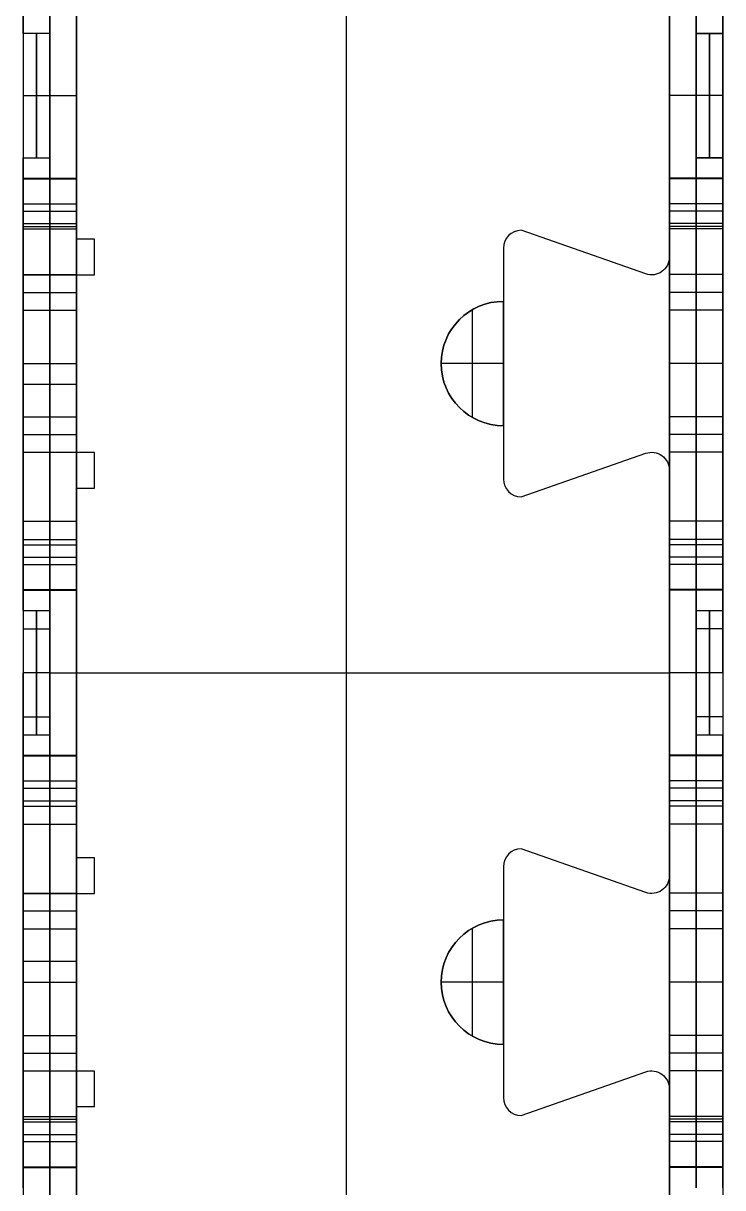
# Model space of a CAD drawing. Extents: x 3574 to 3842, y -44368 to -40231.
# Drawn here: x 3574.5 to 3810.5, y -41573.4 to -41180.2 of the extents above; entities that cross this region are included whole.
import ezdxf

# ---------------------------------------------------------------- set-up
doc = ezdxf.new("R2010")
doc.units = 0
doc.layers.add('ENDS', color=40, linetype='CONTINUOUS')

# ---------------------------------------------------------------- blocks, each defined once
blk = doc.blocks.new('SKYLARK200_END-XS-1')
at = {"layer": 'ENDS'}
for p, q in [((-159, 3267.9, 264), (-159, 2667.99, 264)), ((-159, 3267.9, 282), (-159, 2667.99, 282)), ((-50, 3268, 141), (-50, 2668, 141)), ((-32, 3268, 141), (-32, 2668, 141)), ((-250, 3114.39, 282), (-250, 3249.94, 282)), ((-250, 3114.39, 264), (-250, 3249.94, 264)), ((-250, 3114.39, 273), (-250, 3249.94, 273)), ((-50, 3249.96, 282), (-50, 3108.37, 282)), ((-50, 3249.96, 264), (-50, 3108.37, 264)), ((-50, 3249.96, 273), (-50, 3108.37, 273)), ((-250, 3212, 141), (-250, 2724, 141)), ((-268, 3201.9, 56), (-268, 3183.9, 56)), ((-268, 3183.9, 226), (-268, 3201.9, 226)), ((-259, 3123.9, 226), (-259, 3201.9, 226)), ((-259, 3201.9, 56), (-259, 3123.9, 56)), ((-250, 3123.9, 226), (-250, 3201.9, 226)), ((-250, 3201.9, 56), (-250, 3123.9, 56)), ((-50, 3123.9, 56), (-50, 3201.9, 56)), ((-50, 3201.9, 226), (-50, 3123.9, 226)), ((-41, 3201.9, 226), (-41, 3183.9, 226)), ((-41, 3183.9, 56), (-41, 3201.9, 56)), ((-32, 3201.9, 226), (-32, 3183.9, 226)), ((-32, 3183.9, 56), (-32, 3201.9, 56)), ((-268, 3191.02, 141), (-268, 2744.98, 141)), ((-259, 3183.9, 56), (-268, 3183.9, 56)), ((-259, 3183.9, 226), (-268, 3183.9, 226)), ((-259, 3141.9, 56), (-259, 3183.9, 56)), ((-259, 3183.9, 226), (-259, 3141.9, 226)), ((-250, 3182.17, 282), (-250, 3182.17, 264)), ((-41, 3183.9, 226), (-32, 3183.9, 226)), ((-41, 3141.9, 226), (-41, 3183.9, 226)), ((-32, 3183.9, 56), (-41, 3183.9, 56)), ((-41, 3183.9, 56), (-41, 3141.9, 56)), ((-259, 3144.71, 66.5), (-259, 3181.09, 66.5)), ((-259, 3144.71, 215.5), (-259, 3181.09, 215.5)), ((-50, 3179.16, 282), (-50, 3179.16, 264)), ((-41, 3144.71, 215.5), (-41, 3181.09, 215.5)), ((-41, 3181.09, 66.5), (-41, 3144.71, 66.5)), ((-268, 3162.9, 77), (-259, 3162.9, 77)), ((-268, 3162.9, 205), (-259, 3162.9, 205)), ((-259, 3162.9, 226), (-250, 3162.9, 226)), ((-259, 3162.9, 56), (-259, 3162.9, 77)), ((-259, 3162.9, 56), (-250, 3162.9, 56)), ((-259, 3162.9, 226), (-259, 3162.9, 205)), ((-41, 3162.9, 226), (-50, 3162.9, 226)), ((-41, 3162.9, 56), (-50, 3162.9, 56)), ((-32, 3162.9, 205), (-41, 3162.9, 205)), ((-41, 3162.9, 226), (-41, 3162.9, 205)), ((-32, 3162.9, 77), (-41, 3162.9, 77)), ((-41, 3162.9, 56), (-41, 3162.9, 77)), ((-268, 3123.9, 226), (-268, 3141.9, 226)), ((-268, 3141.9, 56), (-259, 3141.9, 56)), ((-268, 3141.9, 56), (-268, 3123.9, 56)), ((-268, 3141.9, 226), (-259, 3141.9, 226)), ((-32, 3141.9, 226), (-41, 3141.9, 226)), ((-41, 3141.9, 56), (-32, 3141.9, 56)), ((-41, 3141.9, 226), (-41, 3123.9, 226)), ((-41, 3123.9, 56), (-41, 3141.9, 56)), ((-32, 3123.9, 56), (-32, 3141.9, 56)), ((-32, 3141.9, 226), (-32, 3123.9, 226)), ((-268, 3135.05, 0), (-268, 2995.85, 0)), ((-268, 3135.05, 0), (-250, 3135.05, 0)), ((-268, 3102.45, 282), (-268, 3135.05, 282)), ((-268, 3135.05, 282), (-250, 3135.05, 282)), ((-268, 3134.99, 281.13), (-250, 3134.99, 281.13)), ((-268, 3134.99, 0.87), (-250, 3134.99, 0.87)), ((-268, 3134.8, 280.28), (-250, 3134.8, 280.28)), ((-268, 3134.8, 280.28), (-268, 3117.9, 232)), ((-268, 3117.9, 50), (-268, 3134.8, 1.72)), ((-268, 3134.8, 1.72), (-250, 3134.8, 1.72)), ((-259, 3135.05, 0), (-259, 2995.85, 0)), ((-259, 3102.45, 282), (-259, 3135.05, 282)), ((-259, 3134.8, 280.28), (-259, 3117.9, 232)), ((-259, 3117.9, 50), (-259, 3134.8, 1.72)), ((-250, 3135.05, 0), (-250, 2995.85, 0)), ((-250, 3102.45, 282), (-250, 3135.05, 282)), ((-250, 3134.8, 280.28), (-250, 3117.9, 232)), ((-250, 3117.9, 50), (-250, 3134.8, 1.72)), ((-32, 3135.05, 0), (-50, 3135.05, 0)), ((-50, 3102.45, 0), (-50, 3135.05, 0)), ((-32, 3135.05, 282), (-50, 3135.05, 282)), ((-50, 3135.05, 282), (-50, 3102.45, 282)), ((-32, 3134.99, 0.87), (-50, 3134.99, 0.87)), ((-32, 3134.99, 281.13), (-50, 3134.99, 281.13)), ((-32, 3134.8, 1.72), (-50, 3134.8, 1.72)), ((-50, 3134.8, 1.72), (-50, 3117.9, 50)), ((-32, 3134.8, 280.28), (-50, 3134.8, 280.28)), ((-50, 3117.9, 232), (-50, 3134.8, 280.28)), ((-41, 3102.45, 0), (-41, 3135.05, 0)), ((-41, 3135.05, 282), (-41, 3102.45, 282)), ((-41, 3134.8, 1.72), (-41, 3117.9, 50)), ((-41, 3117.9, 232), (-41, 3134.8, 280.28)), ((-32, 3102.45, 0), (-32, 3135.05, 0)), ((-32, 3135.05, 282), (-32, 3102.45, 282)), ((-32, 3134.8, 1.72), (-32, 3117.9, 50)), ((-32, 3117.9, 232), (-32, 3134.8, 280.28)), ((-268, 3126.35, 256.14), (-250, 3126.35, 256.14)), ((-268, 3126.35, 25.86), (-250, 3126.35, 25.86)), ((-32, 3126.35, 25.86), (-50, 3126.35, 25.86)), ((-32, 3126.35, 256.14), (-50, 3126.35, 256.14)), ((-268, 3123.9, 226), (-250, 3123.9, 226)), ((-268, 3123.9, 56), (-250, 3123.9, 56)), ((-32, 3123.9, 56), (-50, 3123.9, 56)), ((-32, 3123.9, 226), (-50, 3123.9, 226)), ((-268, 3119.66, 227.76), (-250, 3119.66, 227.76)), ((-268, 3119.66, 54.24), (-250, 3119.66, 54.24)), ((-268, 3118.75, 282), (-250, 3118.75, 282)), ((-32, 3119.66, 54.24), (-50, 3119.66, 54.24)), ((-32, 3119.66, 227.76), (-50, 3119.66, 227.76)), ((-32, 3118.75, 0), (-50, 3118.75, 0)), ((-32, 3118.75, 282), (-50, 3118.75, 282)), ((-268, 3117.9, 232), (-250, 3117.9, 232)), ((-268, 3117.9, 50), (-250, 3117.9, 50)), ((-244, 3114.39, 282), (-250, 3114.39, 282)), ((-250, 3114.39, 282), (-250, 3114.39, 264)), ((-244, 3114.39, 264), (-250, 3114.39, 264)), ((-244, 3114.39, 273), (-250, 3114.39, 273)), ((-247, 3114.39, 282), (-247, 3114.39, 264)), ((-244, 3102.39, 282), (-244, 3114.39, 282)), ((-244, 3114.39, 282), (-244, 3114.39, 264)), ((-244, 3102.39, 264), (-244, 3114.39, 264)), ((-244, 3102.39, 273), (-244, 3114.39, 273)), ((-104.24, 3115.65, 282), (-104.24, 3115.65, 264)), ((-57.98, 3102.7, 282), (-100, 3117.41, 282)), ((-100, 3117.41, 282), (-100, 3117.41, 264)), ((-57.98, 3102.7, 264), (-100, 3117.41, 264)), ((-57.98, 3102.7, 273), (-100, 3117.41, 273)), ((-32, 3117.9, 50), (-50, 3117.9, 50)), ((-32, 3117.9, 232), (-50, 3117.9, 232)), ((-106, 3111.41, 282), (-106, 3111.41, 264)), ((-106, 3111.41, 282), (-106, 3093.41, 282)), ((-106, 3111.41, 264), (-106, 3033.41, 264)), ((-106, 3111.41, 273), (-106, 3033.41, 273)), ((-244, 3108.39, 282), (-244, 3108.39, 264)), ((-78.99, 3110.06, 282), (-78.99, 3110.06, 264)), ((-50, 3108.37, 282), (-50, 3108.37, 264)), ((-57.98, 3102.7, 282), (-57.98, 3102.7, 264)), ((-52.53, 3103.47, 282), (-52.53, 3103.47, 264)), ((-268, 3090.45, 258), (-268, 3102.45, 258)), ((-268, 3102.45, 258), (-250, 3102.45, 258)), ((-268, 3102.45, 258), (-268, 3102.45, 282)), ((-268, 3102.45, 282), (-250, 3102.45, 282)), ((-268, 3102.45, 270), (-250, 3102.45, 270)), ((-268, 3042.39, 282), (-268, 3102.39, 282)), ((-268, 3102.39, 282), (-268, 3102.39, 264)), ((-268, 3042.39, 264), (-268, 3102.39, 264)), ((-268, 3102.39, 282), (-244, 3102.39, 282)), ((-268, 3102.39, 264), (-244, 3102.39, 264)), ((-268, 3042.39, 273), (-268, 3102.39, 273)), ((-268, 3102.39, 273), (-244, 3102.39, 273)), ((-259, 3090.45, 258), (-259, 3102.45, 258)), ((-259, 3102.45, 258), (-259, 3102.45, 282)), ((-256, 3102.39, 282), (-256, 3102.39, 264)), ((-250, 3090.45, 258), (-250, 3102.45, 258)), ((-250, 3102.45, 258), (-250, 3102.45, 282)), ((-244, 3102.39, 282), (-244, 3102.39, 264)), ((-32, 3102.45, 24), (-50, 3102.45, 24)), ((-50, 3090.45, 24), (-50, 3102.45, 24)), ((-32, 3102.45, 0), (-50, 3102.45, 0)), ((-50, 3102.45, 24), (-50, 3102.45, 0)), ((-32, 3102.45, 282), (-50, 3102.45, 282)), ((-32, 3102.45, 258), (-50, 3102.45, 258)), ((-50, 3102.45, 282), (-50, 3102.45, 258)), ((-50, 3102.45, 258), (-50, 3090.45, 258)), ((-32, 3102.45, 12), (-50, 3102.45, 12)), ((-32, 3102.45, 270), (-50, 3102.45, 270)), ((-41, 3090.45, 24), (-41, 3102.45, 24)), ((-41, 3102.45, 24), (-41, 3102.45, 0)), ((-41, 3102.45, 282), (-41, 3102.45, 258)), ((-41, 3102.45, 258), (-41, 3090.45, 258)), ((-32, 3090.45, 24), (-32, 3102.45, 24)), ((-32, 3102.45, 24), (-32, 3102.45, 0)), ((-32, 3102.45, 282), (-32, 3102.45, 258)), ((-32, 3102.45, 258), (-32, 3090.45, 258)), ((-268, 3096.45, 258), (-250, 3096.45, 258)), ((-32, 3096.45, 24), (-50, 3096.45, 24)), ((-32, 3096.45, 258), (-50, 3096.45, 258)), ((-106, 3093.41, 282), (-106, 3093.41, 273)), ((-106, 3051.41, 273), (-106, 3093.41, 273)), ((-268, 3054.45, 264), (-268, 3090.45, 264)), ((-268, 3090.45, 264), (-250, 3090.45, 264)), ((-268, 3090.45, 264), (-268, 3090.45, 258)), ((-268, 3090.45, 258), (-250, 3090.45, 258)), ((-268, 3090.45, 261), (-250, 3090.45, 261)), ((-259, 3054.45, 264), (-259, 3090.45, 264)), ((-259, 3090.45, 264), (-259, 3090.45, 258)), ((-250, 3054.45, 264), (-250, 3090.45, 264)), ((-250, 3090.45, 264), (-250, 3090.45, 258)), ((-116.5, 3090.6, 273), (-116.5, 3054.22, 273)), ((-32, 3090.45, 18), (-50, 3090.45, 18)), ((-50, 3054.45, 18), (-50, 3090.45, 18)), ((-32, 3090.45, 24), (-50, 3090.45, 24)), ((-50, 3090.45, 18), (-50, 3090.45, 24)), ((-32, 3090.45, 258), (-50, 3090.45, 258)), ((-32, 3090.45, 264), (-50, 3090.45, 264)), ((-50, 3090.45, 258), (-50, 3090.45, 264)), ((-50, 3090.45, 264), (-50, 3054.45, 264)), ((-32, 3090.45, 21), (-50, 3090.45, 21)), ((-32, 3090.45, 261), (-50, 3090.45, 261)), ((-41, 3054.45, 18), (-41, 3090.45, 18)), ((-41, 3090.45, 18), (-41, 3090.45, 24)), ((-41, 3090.45, 258), (-41, 3090.45, 264)), ((-41, 3090.45, 264), (-41, 3054.45, 264)), ((-32, 3054.45, 18), (-32, 3090.45, 18)), ((-32, 3090.45, 18), (-32, 3090.45, 24)), ((-32, 3090.45, 258), (-32, 3090.45, 264)), ((-32, 3090.45, 264), (-32, 3054.45, 264)), ((-268, 3072.45, 264), (-250, 3072.45, 264)), ((-268, 3072.39, 282), (-268, 3072.39, 264)), ((-127, 3072.41, 282), (-127, 3072.41, 273)), ((-106, 3072.41, 273), (-127, 3072.41, 273)), ((-106, 3072.41, 273), (-106, 3072.41, 264)), ((-32, 3072.45, 18), (-50, 3072.45, 18)), ((-32, 3072.45, 264), (-50, 3072.45, 264)), ((-268, 3065.45, 0), (-250, 3065.45, 0)), ((-268, 3042.45, 258), (-268, 3054.45, 258)), ((-268, 3054.45, 258), (-250, 3054.45, 258)), ((-268, 3054.45, 258), (-268, 3054.45, 264)), ((-268, 3054.45, 264), (-250, 3054.45, 264)), ((-268, 3054.45, 261), (-250, 3054.45, 261)), ((-259, 3042.45, 258), (-259, 3054.45, 258)), ((-259, 3054.45, 258), (-259, 3054.45, 264)), ((-250, 3042.45, 258), (-250, 3054.45, 258)), ((-250, 3054.45, 258), (-250, 3054.45, 264)), ((-32, 3054.45, 24), (-50, 3054.45, 24)), ((-50, 3042.45, 24), (-50, 3054.45, 24)), ((-32, 3054.45, 18), (-50, 3054.45, 18)), ((-50, 3054.45, 24), (-50, 3054.45, 18)), ((-32, 3054.45, 264), (-50, 3054.45, 264)), ((-32, 3054.45, 258), (-50, 3054.45, 258)), ((-50, 3054.45, 264), (-50, 3054.45, 258)), ((-50, 3054.45, 258), (-50, 3042.45, 258)), ((-32, 3054.45, 21), (-50, 3054.45, 21)), ((-32, 3054.45, 261), (-50, 3054.45, 261)), ((-41, 3042.45, 24), (-41, 3054.45, 24)), ((-41, 3054.45, 24), (-41, 3054.45, 18)), ((-41, 3054.45, 264), (-41, 3054.45, 258)), ((-41, 3054.45, 258), (-41, 3042.45, 258)), ((-32, 3042.45, 24), (-32, 3054.45, 24)), ((-32, 3054.45, 24), (-32, 3054.45, 18)), ((-32, 3054.45, 264), (-32, 3054.45, 258)), ((-32, 3054.45, 258), (-32, 3042.45, 258)), ((-268, 3048.45, 258), (-250, 3048.45, 258)), ((-106, 3051.41, 273), (-106, 3051.41, 282)), ((-106, 3051.41, 282), (-106, 3033.41, 282)), ((-32, 3048.45, 24), (-50, 3048.45, 24)), ((-32, 3048.45, 258), (-50, 3048.45, 258)), ((-268, 2995.85, 282), (-268, 3042.45, 282)), ((-268, 3042.45, 282), (-250, 3042.45, 282)), ((-268, 3042.45, 282), (-268, 3042.45, 258)), ((-268, 3042.45, 258), (-250, 3042.45, 258)), ((-268, 3042.45, 270), (-250, 3042.45, 270)), ((-244, 3042.39, 282), (-268, 3042.39, 282)), ((-268, 3042.39, 282), (-268, 3042.39, 264)), ((-244, 3042.39, 264), (-268, 3042.39, 264)), ((-244, 3042.39, 273), (-268, 3042.39, 273)), ((-259, 2995.85, 282), (-259, 3042.45, 282)), ((-259, 3042.45, 282), (-259, 3042.45, 258)), ((-256, 3042.39, 282), (-256, 3042.39, 264)), ((-250, 2995.85, 282), (-250, 3042.45, 282)), ((-250, 3042.45, 282), (-250, 3042.45, 258)), ((-244, 3030.39, 282), (-244, 3042.39, 282)), ((-244, 3042.39, 282), (-244, 3042.39, 264)), ((-244, 3030.39, 264), (-244, 3042.39, 264)), ((-244, 3030.39, 273), (-244, 3042.39, 273)), ((-100, 3027.41, 282), (-57.98, 3042.11, 282)), ((-100, 3027.41, 264), (-57.98, 3042.11, 264)), ((-100, 3027.41, 273), (-57.98, 3042.11, 273)), ((-57.98, 3042.11, 282), (-57.98, 3042.11, 264)), ((-52.53, 3041.35, 282), (-52.53, 3041.35, 264)), ((-32, 3042.45, 0), (-50, 3042.45, 0)), ((-50, 2995.85, 0), (-50, 3042.45, 0)), ((-32, 3042.45, 24), (-50, 3042.45, 24)), ((-50, 3042.45, 0), (-50, 3042.45, 24)), ((-32, 3042.45, 258), (-50, 3042.45, 258)), ((-32, 3042.45, 282), (-50, 3042.45, 282)), ((-50, 3042.45, 258), (-50, 3042.45, 282)), ((-50, 3042.45, 282), (-50, 2995.85, 282)), ((-32, 3042.45, 12), (-50, 3042.45, 12)), ((-32, 3042.45, 270), (-50, 3042.45, 270)), ((-41, 2995.85, 0), (-41, 3042.45, 0)), ((-41, 3042.45, 0), (-41, 3042.45, 24)), ((-41, 3042.45, 258), (-41, 3042.45, 282)), ((-41, 3042.45, 282), (-41, 2995.85, 282)), ((-32, 2995.85, 0), (-32, 3042.45, 0)), ((-32, 3042.45, 0), (-32, 3042.45, 24)), ((-32, 3042.45, 258), (-32, 3042.45, 282)), ((-32, 3042.45, 282), (-32, 2995.85, 282)), ((-244, 3036.39, 282), (-244, 3036.39, 264)), ((-50, 3036.45, 282), (-50, 3036.45, 264)), ((-50, 3036.45, 282), (-50, 2899.46, 282)), ((-50, 3036.45, 264), (-50, 2899.46, 264)), ((-50, 3036.45, 273), (-50, 2899.46, 273)), ((-106, 3033.41, 282), (-106, 3033.41, 264)), ((-78.99, 3034.76, 282), (-78.99, 3034.76, 264)), ((-250, 2905.49, 282), (-250, 3030.39, 282)), ((-250, 3030.39, 282), (-250, 3030.39, 264)), ((-250, 2905.49, 264), (-250, 3030.39, 264)), ((-250, 3030.39, 282), (-244, 3030.39, 282)), ((-250, 3030.39, 264), (-244, 3030.39, 264)), ((-250, 2905.49, 273), (-250, 3030.39, 273)), ((-250, 3030.39, 273), (-244, 3030.39, 273)), ((-247, 3030.39, 282), (-247, 3030.39, 264)), ((-244, 3030.39, 282), (-244, 3030.39, 264)), ((-104.24, 3029.17, 282), (-104.24, 3029.17, 264)), ((-100, 3027.41, 282), (-100, 3027.41, 264)), ((-268, 3019.15, 282), (-250, 3019.15, 282)), ((-32, 3019.15, 0), (-50, 3019.15, 0)), ((-32, 3019.15, 282), (-50, 3019.15, 282)), ((-268, 2996.1, 1.72), (-268, 3013, 50)), ((-268, 3013, 50), (-250, 3013, 50)), ((-268, 3013, 232), (-250, 3013, 232)), ((-268, 3013, 232), (-268, 2996.1, 280.28)), ((-259, 2996.1, 1.72), (-259, 3013, 50)), ((-259, 3013, 232), (-259, 2996.1, 280.28)), ((-250, 2996.1, 1.72), (-250, 3013, 50)), ((-250, 3013, 232), (-250, 2996.1, 280.28)), ((-32, 3013, 232), (-50, 3013, 232)), ((-50, 2996.1, 280.28), (-50, 3013, 232)), ((-32, 3013, 50), (-50, 3013, 50)), ((-50, 3013, 50), (-50, 2996.1, 1.72)), ((-41, 2996.1, 280.28), (-41, 3013, 232)), ((-41, 3013, 50), (-41, 2996.1, 1.72)), ((-32, 2996.1, 280.28), (-32, 3013, 232)), ((-32, 3013, 50), (-32, 2996.1, 1.72)), ((-268, 3011.24, 54.24), (-250, 3011.24, 54.24)), ((-268, 3011.24, 227.76), (-250, 3011.24, 227.76)), ((-32, 3011.24, 227.76), (-50, 3011.24, 227.76)), ((-32, 3011.24, 54.24), (-50, 3011.24, 54.24)), ((-268, 3007, 56), (-250, 3007, 56)), ((-268, 3007, 56), (-268, 2989, 56)), ((-268, 3007, 226), (-250, 3007, 226)), ((-268, 2989, 226), (-268, 3007, 226)), ((-268, 3004.55, 25.86), (-250, 3004.55, 25.86)), ((-268, 3004.55, 256.14), (-250, 3004.55, 256.14)), ((-259, 2929, 56), (-259, 3007, 56)), ((-259, 3007, 226), (-259, 2929, 226)), ((-250, 2929, 56), (-250, 3007, 56)), ((-250, 3007, 226), (-250, 2929, 226)), ((-32, 3007, 226), (-50, 3007, 226)), ((-32, 3007, 56), (-50, 3007, 56)), ((-50, 3007, 56), (-50, 2929, 56)), ((-50, 2929, 226), (-50, 3007, 226)), ((-32, 3004.55, 256.14), (-50, 3004.55, 256.14)), ((-32, 3004.55, 25.86), (-50, 3004.55, 25.86)), ((-41, 3007, 56), (-41, 2989, 56)), ((-41, 2989, 226), (-41, 3007, 226)), ((-32, 3007, 226), (-32, 2989, 226)), ((-32, 2989, 56), (-32, 3007, 56)), ((-268, 2996.1, 1.72), (-250, 2996.1, 1.72)), ((-268, 2996.1, 280.28), (-250, 2996.1, 280.28)), ((-268, 2995.91, 0.87), (-250, 2995.91, 0.87)), ((-268, 2995.91, 281.13), (-250, 2995.91, 281.13)), ((-268, 2995.85, 0), (-250, 2995.85, 0)), ((-268, 2995.85, 282), (-250, 2995.85, 282)), ((-32, 2996.1, 1.72), (-50, 2996.1, 1.72)), ((-32, 2996.1, 280.28), (-50, 2996.1, 280.28)), ((-32, 2995.91, 0.87), (-50, 2995.91, 0.87)), ((-32, 2995.91, 281.13), (-50, 2995.91, 281.13)), ((-32, 2995.85, 0), (-50, 2995.85, 0)), ((-32, 2995.85, 282), (-50, 2995.85, 282)), ((-268, 2989, 56), (-259, 2989, 56)), ((-268, 2989, 226), (-259, 2989, 226)), ((-259, 2947, 56), (-259, 2989, 56)), ((-259, 2989, 226), (-259, 2947, 226)), ((-41, 2989, 56), (-32, 2989, 56)), ((-41, 2989, 226), (-32, 2989, 226)), ((-41, 2989, 56), (-41, 2947, 56)), ((-41, 2989, 226), (-41, 2947, 226)), ((-259, 2949.81, 66.5), (-259, 2986.19, 66.5)), ((-259, 2949.81, 215.5), (-259, 2986.19, 215.5)), ((-41, 2986.19, 66.5), (-41, 2949.81, 66.5)), ((-41, 2986.19, 215.5), (-41, 2949.81, 215.5)), ((-268, 2982.85, 70.85), (-259, 2982.85, 70.85)), ((-268, 2982.85, 211.15), (-259, 2982.85, 211.15)), ((-32, 2982.85, 70.85), (-41, 2982.85, 70.85)), ((-32, 2982.85, 211.15), (-41, 2982.85, 211.15)), ((-259, 2968, 77), (-268, 2968, 77)), ((-259, 2968, 205), (-268, 2968, 205)), ((-268, 2968, 77), (-268, 2968, 205)), ((-259, 2968, 56), (-250, 2968, 56)), ((-259, 2968, 56), (-259, 2968, 77)), ((-259, 2968, 226), (-259, 2968, 205)), ((-259, 2968, 226), (-250, 2968, 226)), ((-250, 2968, 56), (-250, 2968, 226)), ((-250, 2967.94, 282), (-250, 2967.94, 264)), ((-250, 2967.94, 264), (-50, 2967.94, 264)), ((-250, 2967.94, 282), (-50, 2967.94, 282)), ((-50, 2968, 226), (-50, 2968, 56)), ((-41, 2968, 56), (-50, 2968, 56)), ((-41, 2968, 226), (-50, 2968, 226)), ((-50, 2967.96, 282), (-50, 2967.96, 264)), ((-32, 2968, 77), (-41, 2968, 77)), ((-32, 2968, 205), (-41, 2968, 205)), ((-41, 2968, 77), (-41, 2968, 56)), ((-41, 2968, 205), (-41, 2968, 226)), ((-32, 2968, 205), (-32, 2968, 77)), ((-268, 2953.15, 70.85), (-259, 2953.15, 70.85)), ((-268, 2953.15, 211.15), (-259, 2953.15, 211.15)), ((-32, 2953.15, 70.85), (-41, 2953.15, 70.85)), ((-32, 2953.15, 211.15), (-41, 2953.15, 211.15)), ((-268, 2929, 56), (-268, 2947, 56)), ((-268, 2947, 56), (-259, 2947, 56)), ((-268, 2947, 226), (-259, 2947, 226)), ((-268, 2947, 226), (-268, 2929, 226)), ((-41, 2947, 56), (-32, 2947, 56)), ((-41, 2947, 226), (-32, 2947, 226)), ((-41, 2947, 56), (-41, 2929, 56)), ((-41, 2929, 226), (-41, 2947, 226)), ((-32, 2929, 226), (-32, 2947, 226)), ((-32, 2947, 56), (-32, 2929, 56)), ((-268, 2800.95, 0), (-268, 2940.15, 0)), ((-268, 2940.15, 0), (-250, 2940.15, 0)), ((-268, 2940.15, 282), (-250, 2940.15, 282)), ((-268, 2940.15, 282), (-268, 2893.55, 282)), ((-268, 2940.09, 0.87), (-250, 2940.09, 0.87)), ((-268, 2940.09, 281.13), (-250, 2940.09, 281.13)), ((-268, 2939.9, 1.72), (-250, 2939.9, 1.72)), ((-268, 2939.9, 1.72), (-268, 2923, 50)), ((-268, 2923, 232), (-268, 2939.9, 280.28)), ((-268, 2939.9, 280.28), (-250, 2939.9, 280.28)), ((-259, 2800.95, 0), (-259, 2940.15, 0)), ((-259, 2940.15, 282), (-259, 2893.55, 282)), ((-259, 2939.9, 1.72), (-259, 2923, 50)), ((-259, 2923, 232), (-259, 2939.9, 280.28)), ((-250, 2800.95, 0), (-250, 2940.15, 0)), ((-250, 2940.15, 282), (-250, 2893.55, 282)), ((-250, 2939.9, 1.72), (-250, 2923, 50)), ((-250, 2923, 232), (-250, 2939.9, 280.28)), ((-32, 2940.15, 0), (-50, 2940.15, 0)), ((-50, 2940.15, 0), (-50, 2893.55, 0)), ((-32, 2940.15, 282), (-50, 2940.15, 282)), ((-50, 2893.55, 282), (-50, 2940.15, 282)), ((-32, 2940.09, 0.87), (-50, 2940.09, 0.87)), ((-32, 2940.09, 281.13), (-50, 2940.09, 281.13)), ((-32, 2939.9, 1.72), (-50, 2939.9, 1.72)), ((-32, 2939.9, 280.28), (-50, 2939.9, 280.28)), ((-50, 2939.9, 280.28), (-50, 2923, 232)), ((-50, 2923, 50), (-50, 2939.9, 1.72)), ((-41, 2940.15, 0), (-41, 2893.55, 0)), ((-41, 2893.55, 282), (-41, 2940.15, 282)), ((-41, 2939.9, 280.28), (-41, 2923, 232)), ((-41, 2923, 50), (-41, 2939.9, 1.72)), ((-32, 2940.15, 0), (-32, 2893.55, 0)), ((-32, 2893.55, 282), (-32, 2940.15, 282)), ((-32, 2939.9, 280.28), (-32, 2923, 232)), ((-32, 2923, 50), (-32, 2939.9, 1.72)), ((-268, 2931.45, 25.86), (-250, 2931.45, 25.86)), ((-268, 2931.45, 256.14), (-250, 2931.45, 256.14)), ((-32, 2931.45, 256.14), (-50, 2931.45, 256.14)), ((-32, 2931.45, 25.86), (-50, 2931.45, 25.86)), ((-268, 2929, 56), (-250, 2929, 56)), ((-268, 2929, 226), (-250, 2929, 226)), ((-32, 2929, 226), (-50, 2929, 226)), ((-32, 2929, 56), (-50, 2929, 56)), ((-268, 2924.76, 54.24), (-250, 2924.76, 54.24)), ((-268, 2924.76, 227.76), (-250, 2924.76, 227.76)), ((-268, 2923, 50), (-250, 2923, 50)), ((-268, 2923, 232), (-250, 2923, 232)), ((-32, 2924.76, 227.76), (-50, 2924.76, 227.76)), ((-32, 2924.76, 54.24), (-50, 2924.76, 54.24)), ((-32, 2923, 232), (-50, 2923, 232)), ((-32, 2923, 50), (-50, 2923, 50)), ((-268, 2916.85, 282), (-250, 2916.85, 282)), ((-32, 2916.85, 0), (-50, 2916.85, 0)), ((-32, 2916.85, 282), (-50, 2916.85, 282)), ((-104.24, 2906.75, 282), (-104.24, 2906.75, 264)), ((-57.98, 2893.8, 282), (-100, 2908.51, 282)), ((-100, 2908.51, 282), (-100, 2908.51, 264)), ((-57.98, 2893.8, 264), (-100, 2908.51, 264)), ((-57.98, 2893.8, 273), (-100, 2908.51, 273)), ((-244, 2905.49, 282), (-250, 2905.49, 282)), ((-250, 2905.49, 282), (-250, 2905.49, 264)), ((-244, 2905.49, 264), (-250, 2905.49, 264)), ((-244, 2905.49, 273), (-250, 2905.49, 273)), ((-247, 2905.49, 282), (-247, 2905.49, 264)), ((-244, 2893.49, 282), (-244, 2905.49, 282)), ((-244, 2905.49, 282), (-244, 2905.49, 264)), ((-244, 2893.49, 264), (-244, 2905.49, 264)), ((-244, 2893.49, 273), (-244, 2905.49, 273)), ((-106, 2902.51, 282), (-106, 2902.51, 264)), ((-106, 2902.51, 282), (-106, 2884.51, 282)), ((-106, 2902.51, 264), (-106, 2824.51, 264)), ((-106, 2902.51, 273), (-106, 2824.51, 273)), ((-244, 2899.49, 282), (-244, 2899.49, 264)), ((-78.99, 2901.15, 282), (-78.99, 2901.15, 264)), ((-50, 2899.46, 282), (-50, 2899.46, 264)), ((-52.53, 2894.57, 282), (-52.53, 2894.57, 264)), ((-268, 2893.55, 282), (-250, 2893.55, 282)), ((-268, 2893.55, 282), (-268, 2893.55, 258)), ((-268, 2893.55, 258), (-250, 2893.55, 258)), ((-268, 2893.55, 258), (-268, 2881.55, 258)), ((-268, 2893.55, 270), (-250, 2893.55, 270)), ((-268, 2833.49, 282), (-268, 2893.49, 282)), ((-268, 2893.49, 282), (-268, 2893.49, 264)), ((-268, 2833.49, 264), (-268, 2893.49, 264)), ((-268, 2893.49, 282), (-244, 2893.49, 282)), ((-268, 2893.49, 264), (-244, 2893.49, 264)), ((-268, 2833.49, 273), (-268, 2893.49, 273)), ((-268, 2893.49, 273), (-244, 2893.49, 273)), ((-259, 2893.55, 282), (-259, 2893.55, 258)), ((-259, 2893.55, 258), (-259, 2881.55, 258)), ((-256, 2893.49, 282), (-256, 2893.49, 264)), ((-250, 2893.55, 282), (-250, 2893.55, 258)), ((-250, 2893.55, 258), (-250, 2881.55, 258)), ((-244, 2893.49, 282), (-244, 2893.49, 264)), ((-57.98, 2893.8, 282), (-57.98, 2893.8, 264)), ((-32, 2893.55, 0), (-50, 2893.55, 0)), ((-32, 2893.55, 24), (-50, 2893.55, 24)), ((-50, 2893.55, 0), (-50, 2893.55, 24)), ((-50, 2893.55, 24), (-50, 2881.55, 24)), ((-32, 2893.55, 258), (-50, 2893.55, 258)), ((-50, 2881.55, 258), (-50, 2893.55, 258)), ((-32, 2893.55, 282), (-50, 2893.55, 282)), ((-50, 2893.55, 258), (-50, 2893.55, 282)), ((-32, 2893.55, 12), (-50, 2893.55, 12)), ((-32, 2893.55, 270), (-50, 2893.55, 270)), ((-41, 2893.55, 0), (-41, 2893.55, 24)), ((-41, 2893.55, 24), (-41, 2881.55, 24)), ((-41, 2881.55, 258), (-41, 2893.55, 258)), ((-41, 2893.55, 258), (-41, 2893.55, 282)), ((-32, 2893.55, 0), (-32, 2893.55, 24)), ((-32, 2893.55, 24), (-32, 2881.55, 24)), ((-32, 2881.55, 258), (-32, 2893.55, 258)), ((-32, 2893.55, 258), (-32, 2893.55, 282)), ((-268, 2887.55, 258), (-250, 2887.55, 258)), ((-32, 2887.55, 24), (-50, 2887.55, 24)), ((-32, 2887.55, 258), (-50, 2887.55, 258)), ((-106, 2884.51, 282), (-106, 2884.51, 273)), ((-106, 2842.51, 273), (-106, 2884.51, 273)), ((-268, 2881.55, 258), (-250, 2881.55, 258)), ((-268, 2881.55, 258), (-268, 2881.55, 264)), ((-268, 2881.55, 264), (-250, 2881.55, 264)), ((-268, 2881.55, 264), (-268, 2845.55, 264)), ((-268, 2881.55, 261), (-250, 2881.55, 261)), ((-259, 2881.55, 258), (-259, 2881.55, 264)), ((-259, 2881.55, 264), (-259, 2845.55, 264)), ((-250, 2881.55, 258), (-250, 2881.55, 264)), ((-250, 2881.55, 264), (-250, 2845.55, 264)), ((-116.5, 2881.69, 273), (-116.5, 2845.32, 273)), ((-32, 2881.55, 24), (-50, 2881.55, 24)), ((-32, 2881.55, 18), (-50, 2881.55, 18)), ((-50, 2881.55, 24), (-50, 2881.55, 18)), ((-50, 2881.55, 18), (-50, 2845.55, 18)), ((-32, 2881.55, 264), (-50, 2881.55, 264)), ((-50, 2845.55, 264), (-50, 2881.55, 264)), ((-32, 2881.55, 258), (-50, 2881.55, 258)), ((-50, 2881.55, 264), (-50, 2881.55, 258)), ((-32, 2881.55, 21), (-50, 2881.55, 21)), ((-32, 2881.55, 261), (-50, 2881.55, 261)), ((-41, 2881.55, 24), (-41, 2881.55, 18)), ((-41, 2881.55, 18), (-41, 2845.55, 18)), ((-41, 2845.55, 264), (-41, 2881.55, 264)), ((-41, 2881.55, 264), (-41, 2881.55, 258)), ((-32, 2881.55, 24), (-32, 2881.55, 18)), ((-32, 2881.55, 18), (-32, 2845.55, 18)), ((-32, 2845.55, 264), (-32, 2881.55, 264)), ((-32, 2881.55, 264), (-32, 2881.55, 258)), ((-268, 2870.55, 0), (-250, 2870.55, 0)), ((-268, 2863.55, 264), (-250, 2863.55, 264)), ((-268, 2863.49, 282), (-268, 2863.49, 264)), ((-127, 2863.51, 282), (-127, 2863.51, 273)), ((-106, 2863.51, 273), (-127, 2863.51, 273)), ((-106, 2863.51, 273), (-106, 2863.51, 264)), ((-32, 2863.55, 18), (-50, 2863.55, 18)), ((-32, 2863.55, 264), (-50, 2863.55, 264)), ((-268, 2845.55, 264), (-250, 2845.55, 264)), ((-268, 2845.55, 264), (-268, 2845.55, 258)), ((-268, 2845.55, 258), (-250, 2845.55, 258)), ((-268, 2845.55, 258), (-268, 2833.55, 258)), ((-268, 2845.55, 261), (-250, 2845.55, 261)), ((-259, 2845.55, 264), (-259, 2845.55, 258)), ((-259, 2845.55, 258), (-259, 2833.55, 258)), ((-250, 2845.55, 264), (-250, 2845.55, 258)), ((-250, 2845.55, 258), (-250, 2833.55, 258)), ((-32, 2845.55, 18), (-50, 2845.55, 18)), ((-32, 2845.55, 24), (-50, 2845.55, 24)), ((-50, 2845.55, 18), (-50, 2845.55, 24)), ((-50, 2845.55, 24), (-50, 2833.55, 24)), ((-32, 2845.55, 258), (-50, 2845.55, 258)), ((-50, 2833.55, 258), (-50, 2845.55, 258)), ((-32, 2845.55, 264), (-50, 2845.55, 264)), ((-50, 2845.55, 258), (-50, 2845.55, 264)), ((-32, 2845.55, 21), (-50, 2845.55, 21)), ((-32, 2845.55, 261), (-50, 2845.55, 261)), ((-41, 2845.55, 18), (-41, 2845.55, 24)), ((-41, 2845.55, 24), (-41, 2833.55, 24)), ((-41, 2833.55, 258), (-41, 2845.55, 258)), ((-41, 2845.55, 258), (-41, 2845.55, 264)), ((-32, 2845.55, 18), (-32, 2845.55, 24)), ((-32, 2845.55, 24), (-32, 2833.55, 24)), ((-32, 2833.55, 258), (-32, 2845.55, 258)), ((-32, 2845.55, 258), (-32, 2845.55, 264)), ((-268, 2839.55, 258), (-250, 2839.55, 258)), ((-106, 2842.51, 273), (-106, 2842.51, 282)), ((-106, 2842.51, 282), (-106, 2824.51, 282)), ((-32, 2839.55, 24), (-50, 2839.55, 24)), ((-32, 2839.55, 258), (-50, 2839.55, 258)), ((-268, 2833.55, 258), (-250, 2833.55, 258)), ((-268, 2833.55, 258), (-268, 2833.55, 282)), ((-268, 2833.55, 282), (-250, 2833.55, 282)), ((-268, 2833.55, 282), (-268, 2800.95, 282)), ((-268, 2833.55, 270), (-250, 2833.55, 270)), ((-244, 2833.49, 282), (-268, 2833.49, 282)), ((-268, 2833.49, 282), (-268, 2833.49, 264)), ((-244, 2833.49, 264), (-268, 2833.49, 264)), ((-244, 2833.49, 273), (-268, 2833.49, 273)), ((-259, 2833.55, 258), (-259, 2833.55, 282)), ((-259, 2833.55, 282), (-259, 2800.95, 282)), ((-256, 2833.49, 282), (-256, 2833.49, 264)), ((-250, 2833.55, 258), (-250, 2833.55, 282)), ((-250, 2833.55, 282), (-250, 2800.95, 282)), ((-244, 2821.49, 282), (-244, 2833.49, 282)), ((-244, 2833.49, 282), (-244, 2833.49, 264)), ((-244, 2821.49, 264), (-244, 2833.49, 264)), ((-244, 2821.49, 273), (-244, 2833.49, 273)), ((-100, 2818.51, 282), (-57.98, 2833.21, 282)), ((-100, 2818.51, 264), (-57.98, 2833.21, 264)), ((-100, 2818.51, 273), (-57.98, 2833.21, 273)), ((-57.98, 2833.21, 282), (-57.98, 2833.21, 264)), ((-52.53, 2832.44, 282), (-52.53, 2832.44, 264)), ((-32, 2833.55, 24), (-50, 2833.55, 24)), ((-32, 2833.55, 0), (-50, 2833.55, 0)), ((-50, 2833.55, 24), (-50, 2833.55, 0)), ((-50, 2833.55, 0), (-50, 2800.95, 0)), ((-32, 2833.55, 282), (-50, 2833.55, 282)), ((-50, 2800.95, 282), (-50, 2833.55, 282)), ((-32, 2833.55, 258), (-50, 2833.55, 258)), ((-50, 2833.55, 282), (-50, 2833.55, 258)), ((-32, 2833.55, 12), (-50, 2833.55, 12)), ((-32, 2833.55, 270), (-50, 2833.55, 270)), ((-41, 2833.55, 24), (-41, 2833.55, 0)), ((-41, 2833.55, 0), (-41, 2800.95, 0)), ((-41, 2800.95, 282), (-41, 2833.55, 282)), ((-41, 2833.55, 282), (-41, 2833.55, 258)), ((-32, 2833.55, 24), (-32, 2833.55, 0)), ((-32, 2833.55, 0), (-32, 2800.95, 0)), ((-32, 2800.95, 282), (-32, 2833.55, 282)), ((-32, 2833.55, 282), (-32, 2833.55, 258)), ((-244, 2827.49, 282), (-244, 2827.49, 264)), ((-50, 2827.55, 282), (-50, 2827.55, 264)), ((-50, 2827.55, 282), (-50, 2685.94, 282)), ((-50, 2827.55, 264), (-50, 2685.94, 264)), ((-50, 2827.55, 273), (-50, 2685.94, 273)), ((-106, 2824.51, 282), (-106, 2824.51, 264)), ((-78.99, 2825.86, 282), (-78.99, 2825.86, 264)), ((-250, 2685.94, 282), (-250, 2821.49, 282)), ((-250, 2821.49, 282), (-250, 2821.49, 264)), ((-250, 2685.94, 264), (-250, 2821.49, 264)), ((-250, 2821.49, 282), (-244, 2821.49, 282)), ((-250, 2821.49, 264), (-244, 2821.49, 264)), ((-250, 2685.94, 273), (-250, 2821.49, 273)), ((-250, 2821.49, 273), (-244, 2821.49, 273)), ((-247, 2821.49, 282), (-247, 2821.49, 264)), ((-244, 2821.49, 282), (-244, 2821.49, 264)), ((-104.24, 2820.26, 282), (-104.24, 2820.26, 264)), ((-268, 2801.2, 280.28), (-268, 2818.1, 232)), ((-268, 2818.1, 232), (-250, 2818.1, 232)), ((-268, 2818.1, 50), (-250, 2818.1, 50)), ((-268, 2818.1, 50), (-268, 2801.2, 1.72)), ((-268, 2817.25, 282), (-250, 2817.25, 282)), ((-268, 2816.34, 227.76), (-250, 2816.34, 227.76)), ((-268, 2816.34, 54.24), (-250, 2816.34, 54.24)), ((-259, 2801.2, 280.28), (-259, 2818.1, 232)), ((-259, 2818.1, 50), (-259, 2801.2, 1.72)), ((-250, 2801.2, 280.28), (-250, 2818.1, 232)), ((-250, 2818.1, 50), (-250, 2801.2, 1.72)), ((-100, 2818.51, 282), (-100, 2818.51, 264)), ((-32, 2818.1, 50), (-50, 2818.1, 50)), ((-50, 2801.2, 1.72), (-50, 2818.1, 50)), ((-32, 2818.1, 232), (-50, 2818.1, 232)), ((-50, 2818.1, 232), (-50, 2801.2, 280.28)), ((-32, 2817.25, 0), (-50, 2817.25, 0)), ((-32, 2817.25, 282), (-50, 2817.25, 282)), ((-32, 2816.34, 54.24), (-50, 2816.34, 54.24)), ((-32, 2816.34, 227.76), (-50, 2816.34, 227.76)), ((-41, 2801.2, 1.72), (-41, 2818.1, 50)), ((-41, 2818.1, 232), (-41, 2801.2, 280.28)), ((-32, 2801.2, 1.72), (-32, 2818.1, 50)), ((-32, 2818.1, 232), (-32, 2801.2, 280.28)), ((-268, 2812.1, 226), (-250, 2812.1, 226)), ((-268, 2812.1, 226), (-268, 2794.1, 226)), ((-268, 2812.1, 56), (-250, 2812.1, 56)), ((-268, 2794.1, 56), (-268, 2812.1, 56)), ((-259, 2812.1, 226), (-259, 2734.1, 226)), ((-259, 2734.1, 56), (-259, 2812.1, 56)), ((-250, 2812.1, 226), (-250, 2734.1, 226)), ((-250, 2734.1, 56), (-250, 2812.1, 56)), ((-32, 2812.1, 56), (-50, 2812.1, 56)), ((-50, 2812.1, 56), (-50, 2734.1, 56)), ((-32, 2812.1, 226), (-50, 2812.1, 226)), ((-50, 2734.1, 226), (-50, 2812.1, 226)), ((-41, 2794.1, 226), (-41, 2812.1, 226)), ((-41, 2812.1, 56), (-41, 2794.1, 56)), ((-32, 2812.1, 56), (-32, 2794.1, 56)), ((-32, 2794.1, 226), (-32, 2812.1, 226)), ((-268, 2809.65, 256.14), (-250, 2809.65, 256.14)), ((-268, 2809.65, 25.86), (-250, 2809.65, 25.86)), ((-32, 2809.65, 25.86), (-50, 2809.65, 25.86)), ((-32, 2809.65, 256.14), (-50, 2809.65, 256.14)), ((-268, 2801.2, 280.28), (-250, 2801.2, 280.28)), ((-268, 2801.2, 1.72), (-250, 2801.2, 1.72)), ((-268, 2801.01, 281.13), (-250, 2801.01, 281.13)), ((-268, 2801.01, 0.87), (-250, 2801.01, 0.87)), ((-268, 2800.95, 0), (-250, 2800.95, 0)), ((-268, 2800.95, 282), (-250, 2800.95, 282)), ((-32, 2801.2, 1.72), (-50, 2801.2, 1.72)), ((-32, 2801.2, 280.28), (-50, 2801.2, 280.28)), ((-32, 2801.01, 0.87), (-50, 2801.01, 0.87)), ((-32, 2801.01, 281.13), (-50, 2801.01, 281.13)), ((-32, 2800.95, 0), (-50, 2800.95, 0)), ((-32, 2800.95, 282), (-50, 2800.95, 282))]:
    blk.add_line(p, q, dxfattribs=at)
at = {"layer": 'ENDS', "extrusion": (1, 0, 0)}
for centre, radius, start, end in [((3162.9, 56, -268), 21, 360, 180), ((3162.9, 56, -259), 21, 0, 180), ((3162.9, 226, -259), 21, 180, 0), ((3162.9, 226, -36.5), 21, 180, 0), ((3162.9, 56, -36.5), 21, 0, 180), ((3162.9, 226, -32), 21, 180, 0), ((3162.9, 56, -32), 21, 0, 180), ((3129.05, 0, -50), 6, 0, 16.6229), ((3129.05, 282, -50), 6, 343.3771, 0), ((3129.05, 0, -41), 6, 0, 16.6229), ((3129.05, 282, -41), 6, 343.3771, 0), ((3129.05, 0, -32), 6, 0, 16.6229), ((3129.05, 282, -32), 6, 343.3771, 0), ((3123.9, 232, -268), 6, 180, 270), ((3123.9, 50, -268), 6, 90, 180), ((3123.9, 232, -259), 6, 180, 270), ((3123.9, 50, -259), 6, 90, 180), ((3123.9, 232, -250), 6, 180, 270), ((3123.9, 50, -250), 6, 90, 180), ((3007, 50, -268), 6, 360, 90), ((3007, 232, -268), 6, 270, 360), ((3007, 50, -259), 6, 360, 90), ((3007, 232, -259), 6, 270, 360), ((3007, 50, -250), 6, 360, 90), ((3007, 232, -250), 6, 270, 360), ((3001.85, 0, -50), 6, 163.3771, 180), ((3001.85, 282, -50), 6, 180, 196.6229), ((3001.85, 0, -41), 6, 163.3771, 180), ((3001.85, 282, -41), 6, 180, 196.6229), ((3001.85, 0, -32), 6, 163.3771, 180), ((3001.85, 282, -32), 6, 180, 196.6229), ((2968, 56, -268), 21, 0, 90), ((2968, 56, -259), 21, 0, 90), ((2968, 226, -259), 21, 270, 0), ((2968, 56, -36.5), 21, 0, 90), ((2968, 226, -36.5), 21, 270, 0), ((2968, 226, -32), 21, 270, 0), ((2968, 226, -268), 21, 180, 270), ((2968, 56, -263.5), 21, 90, 180), ((2968, 226, -263.5), 21, 180, 270), ((2968, 56, -41), 21, 90, 180), ((2968, 226, -41), 21, 180, 270), ((2968, 56, -32), 21, 90, 180), ((2934.15, 0, -268), 6, 0, 16.6229), ((2934.15, 282, -268), 6, 343.3771, 0), ((2934.15, 0, -259), 6, 0, 16.6229), ((2934.15, 282, -259), 6, 343.3771, 0), ((2934.15, 0, -250), 6, 0, 16.6229), ((2934.15, 282, -250), 6, 343.3771, 0), ((2929, 232, -50), 6, 180, 270), ((2929, 50, -50), 6, 90, 180), ((2929, 232, -41), 6, 180, 270), ((2929, 50, -41), 6, 90, 180), ((2929, 232, -32), 6, 180, 270), ((2929, 50, -32), 6, 90, 180), ((2812.1, 50, -50), 6, 0, 90), ((2812.1, 232, -50), 6, 270, 0), ((2812.1, 50, -41), 6, 0, 90), ((2812.1, 232, -41), 6, 270, 0), ((2812.1, 50, -32), 6, 0, 90), ((2812.1, 232, -32), 6, 270, 0), ((2806.95, 282, -268), 6, 180, 196.6229), ((2806.95, 0, -268), 6, 163.3771, 180), ((2806.95, 282, -259), 6, 180, 196.6229), ((2806.95, 0, -259), 6, 163.3771, 180), ((2806.95, 282, -250), 6, 180, 196.6229), ((2806.95, 0, -250), 6, 163.3771, 180)]:
    blk.add_arc(centre, radius, start, end, dxfattribs=at)
at = {"layer": 'ENDS', "extrusion": (-1, 0, 0)}
for centre, radius, start, end in [((-3162.9, 226, 268), 21, 180, 0), ((-3162.9, 56, 263.5), 21, 0, 180), ((-3162.9, 226, 263.5), 21, 180, 0), ((-3162.9, 226, 41), 21, 180, 360), ((-3162.9, 56, 41), 21, 360, 180), ((-3129.05, 282, 268), 6, 180, 196.6229), ((-3129.05, 0, 268), 6, 163.3771, 180), ((-3129.05, 282, 259), 6, 180, 196.6229), ((-3129.05, 0, 259), 6, 163.3771, 180), ((-3129.05, 282, 250), 6, 180, 196.6229), ((-3129.05, 0, 250), 6, 163.3771, 180), ((-3123.9, 50, 50), 6, 360, 90), ((-3123.9, 232, 50), 6, 270, 360), ((-3123.9, 50, 41), 6, 360, 90), ((-3123.9, 232, 41), 6, 270, 360), ((-3123.9, 50, 32), 6, 360, 90), ((-3123.9, 232, 32), 6, 270, 360), ((-3007, 232, 50), 6, 180, 270), ((-3007, 50, 50), 6, 90, 180), ((-3007, 232, 41), 6, 180, 270), ((-3007, 50, 41), 6, 90, 180), ((-3007, 232, 32), 6, 180, 270), ((-3007, 50, 32), 6, 90, 180), ((-3001.85, 0, 268), 6, 0, 16.6229), ((-3001.85, 282, 268), 6, 343.3771, 360), ((-3001.85, 0, 259), 6, 0, 16.6229), ((-3001.85, 282, 259), 6, 343.3771, 360), ((-3001.85, 0, 250), 6, 0, 16.6229), ((-3001.85, 282, 250), 6, 343.3771, 360), ((-2968, 226, 268), 21, 180, 270), ((-2968, 56, 263.5), 21, 90, 180), ((-2968, 226, 263.5), 21, 180, 270), ((-2968, 56, 41), 21, 90, 180), ((-2968, 226, 41), 21, 180, 270), ((-2968, 56, 32), 21, 90, 180), ((-2968, 56, 268), 21, 0, 90), ((-2968, 56, 259), 21, 0, 90), ((-2968, 226, 259), 21, 270, 0), ((-2968, 56, 36.5), 21, 0, 90), ((-2968, 226, 36.5), 21, 270, 0), ((-2968, 226, 32), 21, 270, 0), ((-2934.15, 0, 50), 6, 163.3771, 180), ((-2934.15, 282, 50), 6, 180, 196.6229), ((-2934.15, 0, 41), 6, 163.3771, 180), ((-2934.15, 282, 41), 6, 180, 196.6229), ((-2934.15, 0, 32), 6, 163.3771, 180), ((-2934.15, 282, 32), 6, 180, 196.6229), ((-2929, 50, 268), 6, 360, 90), ((-2929, 232, 268), 6, 270, 0), ((-2929, 50, 259), 6, 360, 90), ((-2929, 232, 259), 6, 270, 0), ((-2929, 50, 250), 6, 360, 90), ((-2929, 232, 250), 6, 270, 0), ((-2812.1, 232, 268), 6, 180, 270), ((-2812.1, 50, 268), 6, 90, 180), ((-2812.1, 232, 259), 6, 180, 270), ((-2812.1, 50, 259), 6, 90, 180), ((-2812.1, 232, 250), 6, 180, 270), ((-2812.1, 50, 250), 6, 90, 180), ((-2806.95, 0, 50), 6, 0, 16.6229), ((-2806.95, 282, 50), 6, 343.3771, 360), ((-2806.95, 0, 41), 6, 0, 16.6229), ((-2806.95, 282, 41), 6, 343.3771, 360), ((-2806.95, 0, 32), 6, 0, 16.6229), ((-2806.95, 282, 32), 6, 343.3771, 360)]:
    blk.add_arc(centre, radius, start, end, dxfattribs=at)
at = {"layer": 'ENDS'}
for centre, radius, start, end in [((-100, 3111.41, 282), 6, 90, 180), ((-100, 3111.41, 264), 6, 90, 180), ((-100, 3111.41, 273), 6, 90, 180), ((-106, 3072.41, 273), 21, 90, 270), ((-100, 3033.41, 282), 6, 180, 270), ((-100, 3033.41, 264), 6, 180, 270), ((-100, 3033.41, 273), 6, 180, 270), ((-100, 2902.51, 282), 6, 90, 180), ((-100, 2902.51, 264), 6, 90, 180), ((-100, 2902.51, 273), 6, 90, 180), ((-106, 2863.51, 273), 21, 90, 270), ((-100, 2824.51, 282), 6, 180, 270), ((-100, 2824.51, 264), 6, 180, 270), ((-100, 2824.51, 273), 6, 180, 270)]:
    blk.add_arc(centre, radius, start, end, dxfattribs=at)
at = {"layer": 'ENDS', "extrusion": (0, 0, -1)}
for centre, radius, start, end in [((56, 3108.37, -282), 6, 180, 289.29), ((56, 3108.37, -264), 6, 180, 289.29), ((56, 3108.37, -273), 6, 180, 289.29), ((106, 3072.41, -277.5), 21, 270, 90), ((106, 3072.41, -282), 21, 270, 90), ((56, 3036.45, -282), 6, 70.71, 180), ((56, 3036.45, -264), 6, 70.71, 180), ((56, 3036.45, -273), 6, 70.71, 180), ((56, 2899.46, -282), 6, 180, 289.29), ((56, 2899.46, -264), 6, 180, 289.29), ((56, 2899.46, -273), 6, 180, 289.29), ((106, 2863.51, -282), 21, 270, 90), ((106, 2863.51, -277.5), 21, 270, 90), ((56, 2827.55, -282), 6, 70.71, 180), ((56, 2827.55, -264), 6, 70.71, 180), ((56, 2827.55, -273), 6, 70.71, 180)]:
    blk.add_arc(centre, radius, start, end, dxfattribs=at)

msp = doc.modelspace()

# ---------------------------------------------------------------- block references
at = {"layer": 'ENDS'}
msp.add_blockref('SKYLARK200_END-XS-1', (3842.49, -44367.53, 18), dxfattribs=at)

doc.saveas('drawing.dxf')
